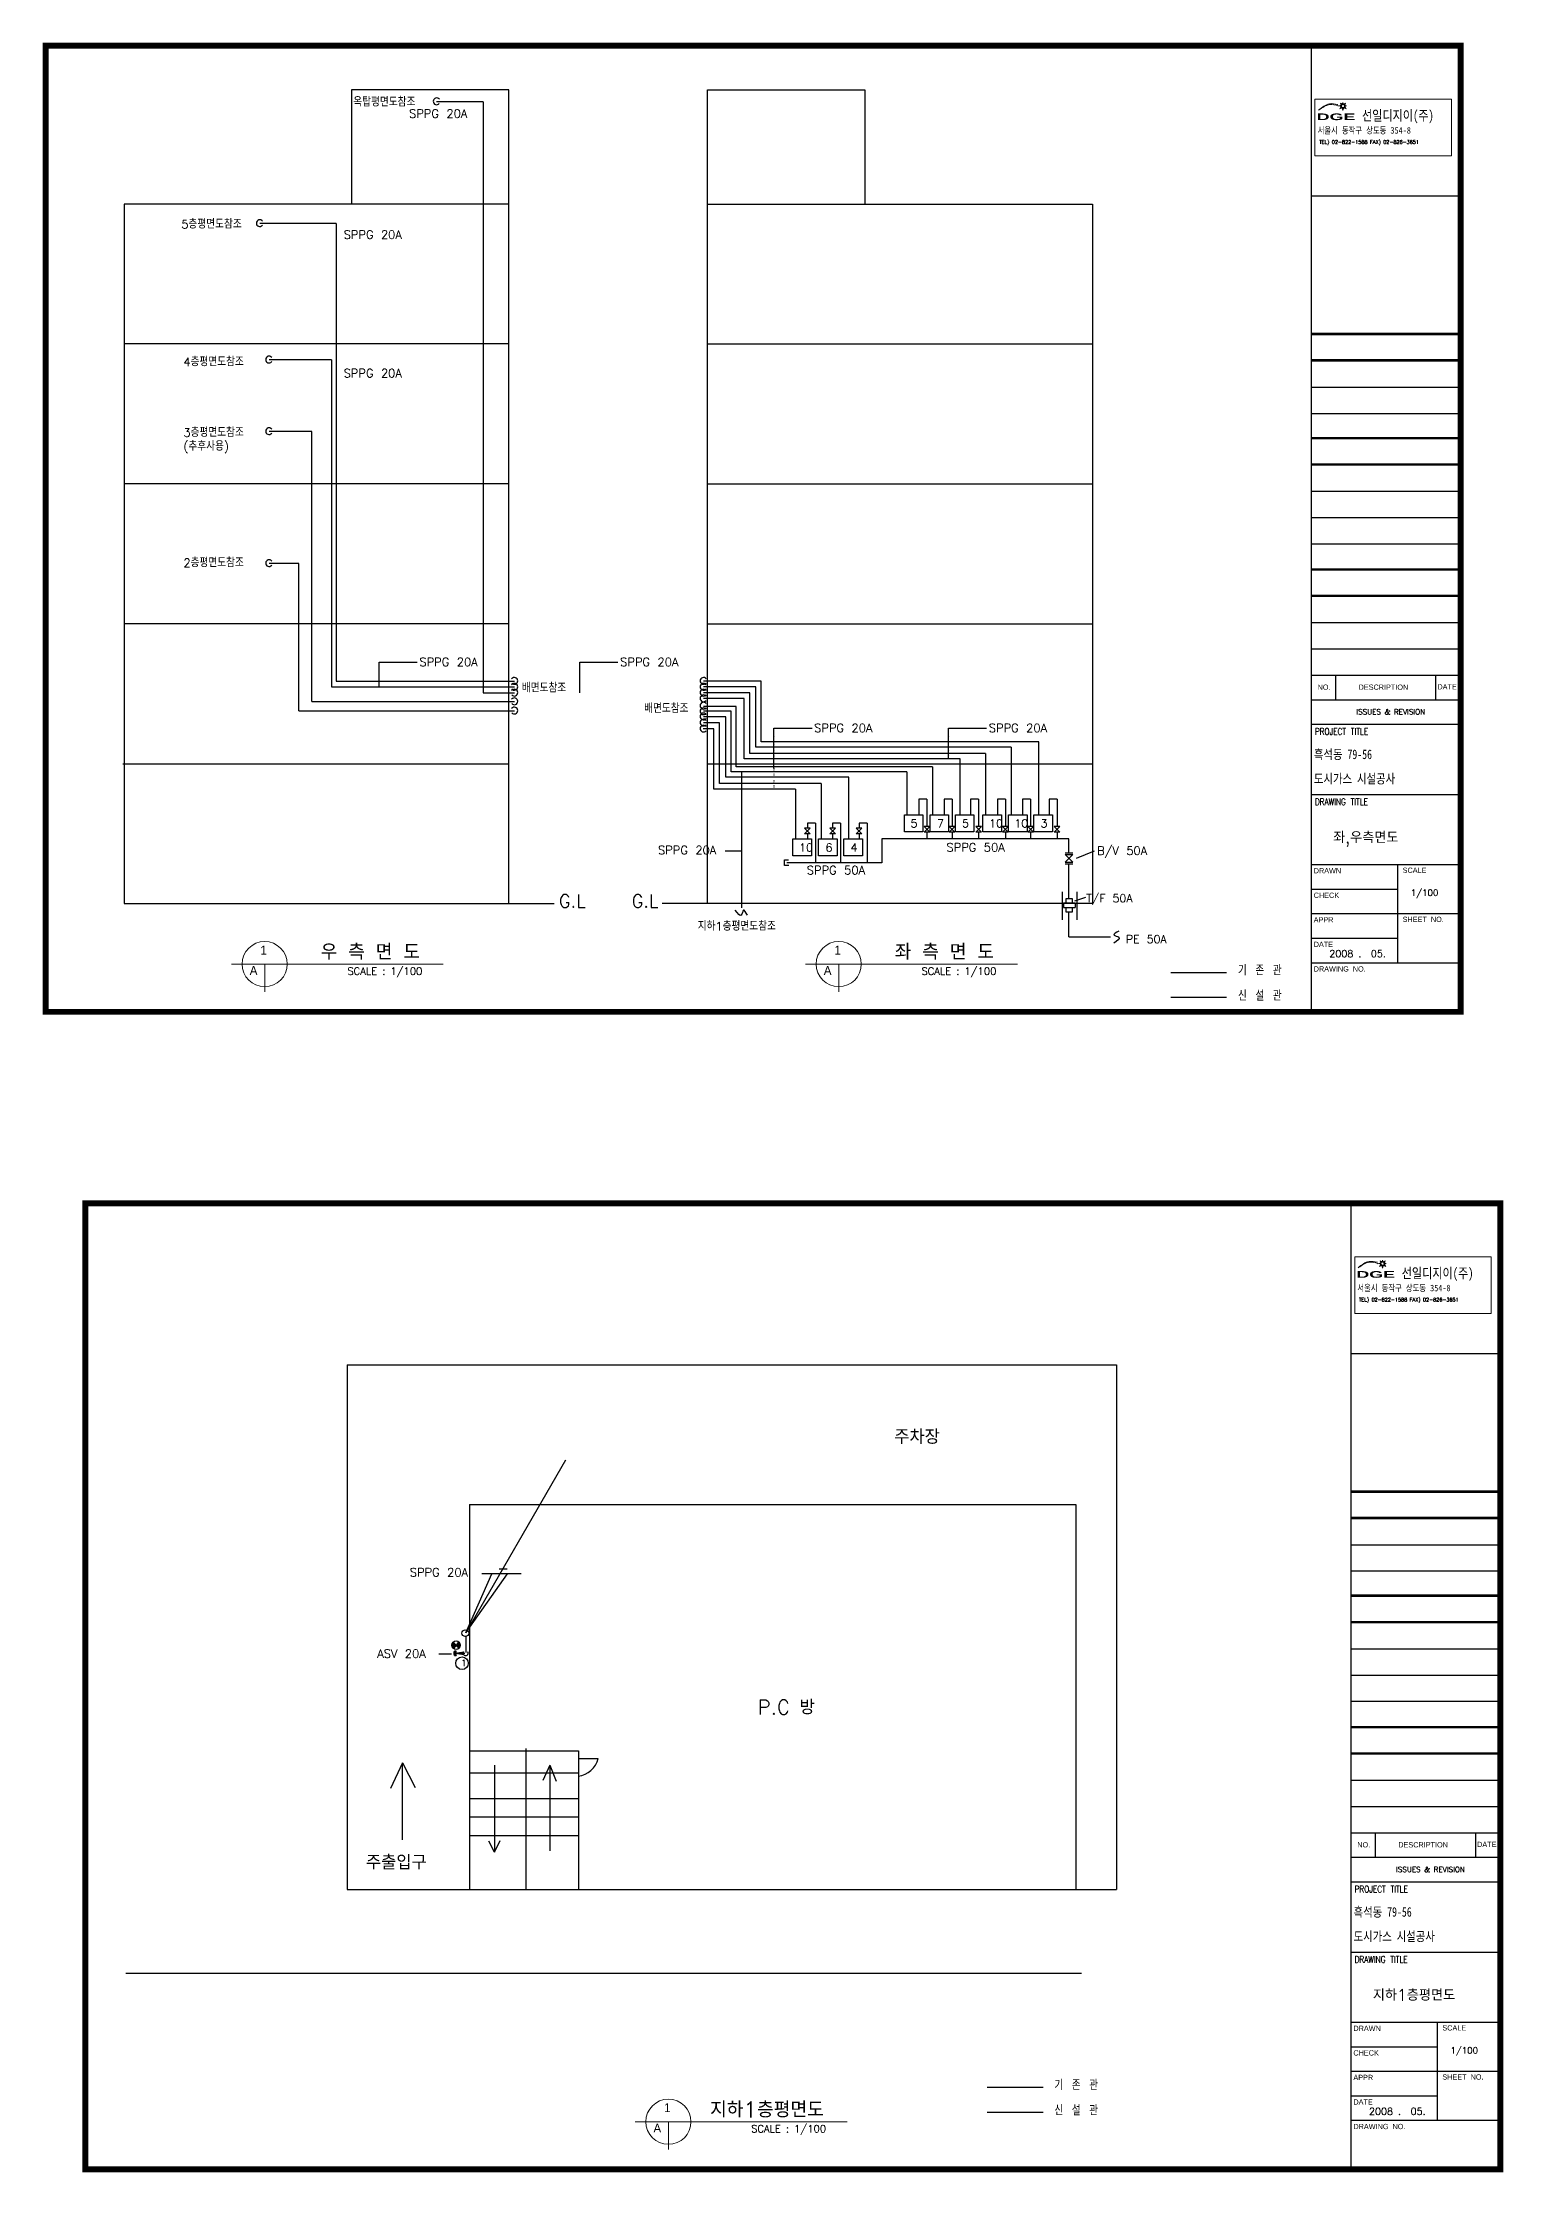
# Model space of a CAD drawing. Header units: millimetres. Extents: x 100533 to 459591, y -298132 to -52366.
# Drawn here: x 326092 to 367853, y -113256 to -52366 of the extents above; entities that cross this region are included whole.
import ezdxf
from ezdxf.enums import TextEntityAlignment as Align

# ---------------------------------------------------------------- set-up
doc = ezdxf.new("R2010")
doc.units = ezdxf.units.MM
doc.header["$LTSCALE"] = 600
for name, color, linetype in [('CEL', 7, 'Continuous'), ('GAS', 3, 'Continuous'), ('GTEXT', 2, 'Continuous'), ('SOLID', 253, 'Continuous'), ('신설관', 1, 'Continuous')]:
    doc.layers.add(name, color=color, linetype=linetype)
doc.styles.add('GHS', font='romans', dxfattribs={"bigfont": 'ghs'})
doc.styles.add('HGTXT', font='romans.shx', dxfattribs={"bigfont": 'whgtxt.shx'})
doc.styles.add('HTXTW', font='txt', dxfattribs={"bigfont": 'htxtw'})
doc.styles.add('ROMANS', font='', dxfattribs={"height": 250})
doc.styles.get("Standard").update_dxf_attribs({"font": 'txt.shx', "bigfont": 'whgtxt.shx'})
doc.styles.add('STYLE1', font='')
doc.styles.add('STYLE2', font='')
doc.styles.get('ROMANS').set_extended_font_data('Dotum')
doc.styles.get('STYLE1').set_extended_font_data('GungsuhChe')
doc.styles.get('STYLE2').set_extended_font_data('으뜸체', bold=True)
doc.dimstyles.new('ISO-25', dxfattribs={"dimtxt": 2.5, "dimasz": 100, "dimexe": 1.25, "dimexo": 0.625, "dimtad": 1, "dimtxsty": 'Standard', "dimcen": 2.5, "dimclrd": 2, "dimclre": 2, "dimadec": 0, "dimazin": 0, "dimtfac": 1, "dimtmove": 0, "dimatfit": 3, "dimfxl": 1, "dimarcsym": 0})

# ---------------------------------------------------------------- blocks, each defined once
blk = doc.blocks.new('p06')
at = {"layer": 'GTEXT'}
blk.add_spline([(0.94, 2.3), (0, 1.57), (0.94, 1.15), (0, 0)], degree=3, dxfattribs=at)
blk = doc.blocks.new('A$C727B532E')
at = {"layer": 'SOLID', "color": 50}
for p, q in [((0, 4150), (0, 2063)), ((5386, 4150), (0, 4150)), ((0, 2063), (5386, 2063)), ((1099, 6151), (1099, 4150)), ((4177, 6151), (1099, 6151)), ((1099, 2063), (1099, 0)), ((4177, 4150), (4177, 6151)), ((4177, 0), (4177, 2063)), ((5386, 4150), (5386, 2063)), ((1099, 0), (4177, 0))]:
    blk.add_line(p, q, dxfattribs=at)
blk = doc.blocks.new('p27')
at = {"layer": 'GTEXT', "xscale": 0.000576, "yscale": 0.000576, "zscale": 0.000576}
blk.add_blockref('A$C727B532E', (-0.63, 0), dxfattribs=at)

msp = doc.modelspace()

# ---------------------------------------------------------------- linework, layer by layer
for p, q in [((334926, -53717), (334926, -56982)), ((339423, -53717), (334926, -53717)), ((339423, -56982), (339423, -53717)), ((345104, -56982), (345104, -53717)), ((345104, -53717), (349601, -53717)), ((349601, -53717), (349601, -56982)), ((328423, -56982), (328423, -76982)), ((339423, -56982), (328423, -56982)), ((339423, -76982), (339423, -56982)), ((345104, -56982), (356104, -56982)), ((345104, -76982), (345104, -56982)), ((356104, -56982), (356104, -76982)), ((339423, -60982), (328423, -60982)), ((345104, -60982), (356104, -60982)), ((339423, -64982), (328423, -64982)), ((345104, -64982), (356104, -64982)), ((339423, -68982), (328423, -68982)), ((345104, -68982), (356104, -68982)), ((362354, -69699), (366655, -69699)), ((362354, -70450), (366633, -70450)), ((362354, -70450), (366633, -70450)), ((363055, -70450), (363055, -71152)), ((365917, -70450), (365917, -71152)), ((362354, -71152), (366633, -71152)), ((362354, -71854), (366633, -71854)), ((328389, -72982), (339389, -72982)), ((345104, -72982), (356104, -72982)), ((328423, -76982), (340718, -76982)), ((356104, -76982), (343809, -76982)), ((334797, -90165), (334797, -105165)), ((334797, -90165), (356797, -90165)), ((356797, -90165), (356797, -105165)), ((338297, -94165), (338297, -105165)), ((338297, -94165), (355628, -94165)), ((355628, -94165), (355628, -105165)), ((336381, -101542), (336035, -102276)), ((336381, -103744), (336381, -101542)), ((336381, -101542), (336743, -102251)), ((338297, -101205), (341408, -101205)), ((339010, -101614), (339010, -104105)), ((339915, -105165), (339915, -101138)), ((340594, -101614), (340396, -102049)), ((340594, -101614), (340594, -104065)), ((340594, -101614), (340772, -102069)), ((341405, -101421), (341979, -101421)), ((341408, -101205), (341408, -105165)), ((338297, -101834), (341408, -101834)), ((338297, -102564), (341408, -102564)), ((363488, -102794), (367790, -102794)), ((338297, -103094), (341408, -103094)), ((338297, -103624), (341408, -103624)), ((339010, -104105), (338852, -103789)), ((339010, -104105), (339169, -103769)), ((363488, -103546), (367768, -103546)), ((363488, -103546), (367768, -103546)), ((364190, -103546), (364190, -104248)), ((367052, -103546), (367052, -104248)), ((363488, -104248), (367768, -104248)), ((334797, -105165), (356797, -105165)), ((363488, -104950), (367768, -104950)), ((328474, -107559), (355791, -107559))]:
    msp.add_line(p, q)
at = {"lineweight": 9}
for p, q in [((363216, -54152), (363160, -54173)), ((363160, -54173), (363215, -54194)), ((363192, -54176), (363231, -54160)), ((363230, -54190), (363192, -54176)), ((363193, -54100), (363248, -54125)), ((363193, -54100), (363216, -54152)), ((363206, -54238), (363230, -54190)), ((363215, -54124), (363231, -54160)), ((363215, -54124), (363254, -54142)), ((363267, -54076), (363248, -54125)), ((363254, -54142), (363267, -54108)), ((363285, -54125), (363267, -54076)), ((363267, -54108), (363279, -54142)), ((363279, -54142), (363319, -54124)), ((363342, -54100), (363285, -54125)), ((363319, -54124), (363302, -54162)), ((363302, -54162), (363337, -54176)), ((363337, -54176), (363303, -54188)), ((363303, -54188), (363329, -54238)), ((363317, -54154), (363342, -54100)), ((363367, -54173), (363317, -54154)), ((363319, -54191), (363367, -54173)), ((363355, -54262), (363319, -54191)), ((363215, -54194), (363180, -54262)), ((363180, -54262), (363242, -54229)), ((363250, -54215), (363206, -54238)), ((363242, -54229), (363267, -54306)), ((363267, -54268), (363250, -54215)), ((363284, -54214), (363267, -54268)), ((363267, -54306), (363291, -54228)), ((363329, -54238), (363284, -54214)), ((363291, -54228), (363355, -54262)), ((364351, -87247), (364295, -87269)), ((364295, -87269), (364350, -87290)), ((364350, -87290), (364314, -87358)), ((364314, -87358), (364377, -87325)), ((364327, -87271), (364366, -87256)), ((364365, -87286), (364327, -87271)), ((364328, -87196), (364383, -87220)), ((364328, -87196), (364351, -87247)), ((364341, -87333), (364365, -87286)), ((364385, -87310), (364341, -87333)), ((364350, -87220), (364366, -87256)), ((364350, -87220), (364389, -87237)), ((364377, -87325), (364401, -87401)), ((364401, -87172), (364383, -87220)), ((364401, -87364), (364385, -87310)), ((364389, -87237), (364401, -87204)), ((364420, -87221), (364401, -87172)), ((364401, -87204), (364414, -87238)), ((364418, -87310), (364401, -87364)), ((364401, -87401), (364426, -87324)), ((364414, -87238), (364454, -87220)), ((364463, -87333), (364418, -87310)), ((364476, -87196), (364420, -87221)), ((364426, -87324), (364490, -87358)), ((364454, -87220), (364437, -87258)), ((364437, -87258), (364472, -87271)), ((364472, -87271), (364438, -87284)), ((364438, -87284), (364463, -87333)), ((364452, -87250), (364476, -87196)), ((364502, -87269), (364452, -87250)), ((364453, -87287), (364502, -87269)), ((364490, -87358), (364453, -87287))]:
    msp.add_line(p, q, dxfattribs=at)
for points in [[(362467, -53984), (366372, -53984), (366372, -55601), (362467, -55601)], [(363602, -87079), (367507, -87079), (367507, -88697), (363602, -88697)]]:
    msp.add_lwpolyline(points, close=True, dxfattribs=at)
msp.add_arc((341319, -101254), 680, 277.28225, 345.79383)
for points, start_tangent in [([(362569, -54295), (362878, -54117), (363112, -54136), (363122, -54139)], (0.67369, 0.739014)), ([(362572, -54293), (362893, -54140), (363125, -54176), (363135, -54180)], (0.729434, 0.684052)), ([(363704, -87391), (364013, -87213), (364247, -87232), (364257, -87234)], (0.67369, 0.739014)), ([(363706, -87389), (364028, -87235), (364259, -87272), (364270, -87276)], (0.729434, 0.684052))]:
    msp.add_spline(points, degree=3, dxfattribs=dict(at, start_tangent=start_tangent))
at = {"layer": 'CEL'}
for p, q in [((362354, -52451), (362354, -80075)), ((362354, -56748), (366633, -56748)), ((362354, -60677), (366655, -60677)), ((362354, -60711), (366655, -60711)), ((362354, -61429), (366655, -61429)), ((362354, -61462), (366655, -61462)), ((362354, -62214), (366655, -62214)), ((362354, -62966), (366655, -62966)), ((362354, -63651), (366655, -63651)), ((362354, -63684), (366655, -63684)), ((362354, -64406), (366655, -64406)), ((362354, -64436), (366655, -64436)), ((362354, -65188), (366655, -65188)), ((362354, -65940), (366655, -65940)), ((362354, -66691), (366655, -66691)), ((362354, -67413), (366655, -67413)), ((362354, -67443), (366655, -67443)), ((362354, -68165), (366655, -68165)), ((362354, -68195), (366655, -68195)), ((362354, -68947), (366655, -68947)), ((362354, -73859), (366633, -73859)), ((362354, -75864), (366633, -75864)), ((364837, -78671), (364837, -75864)), ((362354, -76566), (364837, -76566)), ((362354, -77268), (366633, -77268)), ((362354, -77970), (364837, -77970)), ((362354, -78671), (366633, -78671)), ((363488, -85547), (363488, -113171)), ((363488, -89844), (367768, -89844)), ((363488, -93773), (367790, -93773)), ((363488, -93806), (367790, -93806)), ((363488, -94525), (367790, -94525)), ((363488, -94558), (367790, -94558)), ((363488, -95310), (367790, -95310)), ((363488, -96062), (367790, -96062)), ((363488, -96747), (367790, -96747)), ((363488, -96780), (367790, -96780)), ((363488, -97502), (367790, -97502)), ((363488, -97532), (367790, -97532)), ((363488, -98284), (367790, -98284)), ((363488, -99036), (367790, -99036)), ((363488, -99787), (367790, -99787)), ((363488, -100509), (367790, -100509)), ((363488, -100539), (367790, -100539)), ((363488, -101261), (367790, -101261)), ((363488, -101291), (367790, -101291)), ((363488, -102043), (367790, -102043)), ((363488, -106955), (367768, -106955)), ((363488, -108960), (367768, -108960)), ((365972, -111767), (365972, -108960)), ((363488, -109662), (365972, -109662)), ((363488, -110364), (367768, -110364)), ((363488, -111065), (365972, -111065)), ((363488, -111767), (367768, -111767))]:
    msp.add_line(p, q, dxfattribs=at)
at = {"layer": 'CEL', "const_width": 170}
for points in [[(326178, -80075), (366633, -80075), (366633, -52451), (326178, -52451)], [(327313, -113171), (367768, -113171), (367768, -85547), (327313, -85547)]]:
    msp.add_lwpolyline(points, close=True, dxfattribs=at)
at = {"layer": 'GAS'}
for p, q in [((338687, -54055), (337357, -54055)), ((338687, -54055), (338687, -70957)), ((333789, -63484), (332565, -63484)), ((333789, -71205), (333789, -63484)), ((333422, -67256), (332565, -67256)), ((333422, -71469), (333422, -67256)), ((346639, -70624), (344983, -70624)), ((346639, -72355), (346639, -70624)), ((333789, -71205), (339579, -71205)), ((338687, -70957), (339579, -70957)), ((346148, -71114), (344983, -71114)), ((346148, -72845), (346148, -71114)), ((333422, -71469), (339579, -71469)), ((345921, -71342), (344983, -71342)), ((345781, -71482), (344983, -71482)), ((345781, -73213), (345781, -71482)), ((345921, -73073), (345921, -71342)), ((354570, -72355), (346639, -72355)), ((354570, -74442), (354570, -72355)), ((352324, -72845), (346148, -72845)), ((352324, -74442), (352324, -72845)), ((350799, -73213), (345781, -73213)), ((351537, -73073), (345921, -73073)), ((346076, -73213), (346076, -77099)), ((350799, -73213), (350799, -74442)), ((351537, -73073), (351537, -74442)), ((351143, -73991), (351143, -74442)), ((351372, -73991), (351143, -73991)), ((351372, -73991), (351372, -74774)), ((351864, -73991), (351864, -74442)), ((352092, -73991), (351864, -73991)), ((352092, -73991), (352092, -74774)), ((352621, -73991), (352621, -74442)), ((352850, -73991), (352621, -73991)), ((352850, -73991), (352850, -74774)), ((354867, -73991), (354867, -74442)), ((355095, -73991), (354867, -73991)), ((355095, -73991), (355095, -74774)), ((355434, -75126), (351121, -75126)), ((351372, -74937), (351372, -75126)), ((352092, -74937), (352092, -75126)), ((352850, -74937), (352850, -75126)), ((355095, -74937), (355095, -75126)), ((355434, -75530), (355434, -75126)), ((355434, -76845), (355434, -75840)), ((355434, -77928), (355434, -77217)), ((355434, -77928), (356625, -77928)), ((358346, -78947), (359940, -78947)), ((338191, -97936), (338191, -98393)), ((353099, -110817), (354693, -110817))]:
    msp.add_line(p, q, dxfattribs=at)
at = {"layer": 'GTEXT'}
for p, q in [((348038, -74823), (347876, -74823)), ((348038, -74823), (347876, -74986)), ((347876, -74823), (348038, -74986)), ((348758, -74823), (348596, -74823)), ((348758, -74823), (348596, -74986)), ((348596, -74823), (348758, -74986)), ((349515, -74823), (349354, -74823)), ((349515, -74823), (349354, -74986)), ((349354, -74823), (349515, -74986)), ((351453, -74774), (351291, -74774)), ((351453, -74774), (351291, -74937)), ((351291, -74774), (351453, -74937)), ((352172, -74774), (352010, -74774)), ((352172, -74774), (352010, -74937)), ((352010, -74774), (352172, -74937)), ((352929, -74774), (352767, -74774)), ((352929, -74774), (352767, -74937)), ((352767, -74774), (352929, -74937)), ((353699, -74774), (353538, -74774)), ((353699, -74774), (353538, -74937)), ((353538, -74774), (353699, -74937)), ((354418, -74774), (354256, -74774)), ((354418, -74774), (354256, -74937)), ((354256, -74774), (354418, -74937)), ((355176, -74774), (355015, -74774)), ((355176, -74774), (355015, -74937)), ((355015, -74774), (355176, -74937)), ((348038, -74986), (347876, -74986)), ((348758, -74986), (348596, -74986)), ((349515, -74986), (349354, -74986)), ((351453, -74937), (351291, -74937)), ((352172, -74937), (352010, -74937)), ((352929, -74937), (352767, -74937)), ((353699, -74937), (353538, -74937)), ((354418, -74937), (354256, -74937)), ((355176, -74937), (355015, -74937)), ((347301, -75890), (347301, -75732)), ((347301, -75732), (347420, -75732)), ((347428, -75890), (347301, -75890)), ((355324, -75530), (355545, -75530)), ((355324, -75579), (355545, -75579)), ((355324, -75579), (355545, -75801)), ((355545, -75579), (355324, -75801)), ((355324, -75801), (355545, -75801)), ((355324, -75840), (355545, -75840)), ((355236, -76644), (355236, -77445)), ((355656, -76644), (355656, -77445)), ((341040, -92889), (338188, -97829)), ((338187, -97831), (338932, -96147)), ((338187, -97831), (339387, -96147)), ((339771, -96141), (338652, -96141)), ((339387, -96147), (338932, -96147)), ((339372, -96009), (339148, -96009)), ((337792, -98167), (337843, -98117)), ((337792, -98182), (337850, -98124)), ((337792, -98195), (337857, -98131)), ((337865, -98251), (337792, -98178)), ((337859, -98259), (337792, -98193)), ((337870, -98243), (337793, -98165)), ((337794, -98207), (337863, -98138)), ((337876, -98235), (337795, -98154)), ((337853, -98267), (337795, -98209)), ((337796, -98150), (337836, -98110)), ((337797, -98218), (337870, -98145)), ((337882, -98227), (337798, -98143)), ((337801, -98228), (337877, -98152)), ((337888, -98219), (337802, -98133)), ((337847, -98275), (337802, -98230)), ((337804, -98128), (337829, -98103)), ((337805, -98238), (337884, -98159)), ((337894, -98211), (337806, -98124)), ((337810, -98247), (337891, -98166)), ((337900, -98203), (337812, -98115)), ((337816, -98255), (337898, -98173)), ((337906, -98195), (337818, -98107)), ((337822, -98263), (337905, -98180)), ((337886, -98161), (337824, -98099)), ((337825, -98098), (337994, -98272)), ((337829, -98270), (337912, -98187)), ((337837, -98276), (337873, -98240)), ((337840, -98413), (338166, -98413)), ((337988, -98086), (337843, -98281)), ((337863, -98452), (337863, -98370)), ((337870, -98475), (337870, -98351)), ((337870, -98351), (337917, -98475)), ((337870, -98475), (337917, -98351)), ((337917, -98351), (337870, -98351)), ((337870, -98475), (337917, -98475)), ((337887, -98413), (338131, -98372)), ((337887, -98413), (338131, -98454)), ((337995, -98271), (337912, -98187)), ((337914, -98185), (338001, -98098)), ((337917, -98475), (337917, -98351)), ((337918, -98194), (338007, -98106)), ((338002, -98264), (337918, -98179)), ((338009, -98256), (337924, -98171)), ((337925, -98201), (338013, -98114)), ((338015, -98248), (337930, -98164)), ((337932, -98209), (338019, -98122)), ((338020, -98239), (337936, -98156)), ((337939, -98216), (338023, -98131)), ((338024, -98230), (337942, -98148)), ((337946, -98223), (338027, -98141)), ((338028, -98220), (337948, -98140)), ((337953, -98230), (338031, -98152)), ((338031, -98209), (337954, -98132)), ((337955, -98130), (337994, -98091)), ((338033, -98197), (337960, -98124)), ((337960, -98237), (338033, -98164)), ((338034, -98184), (337966, -98116)), ((337967, -98244), (338034, -98176)), ((338034, -98170), (337972, -98108)), ((337973, -98251), (338034, -98190)), ((338031, -98153), (337978, -98100)), ((337980, -98258), (338032, -98206)), ((338023, -98132), (337984, -98092)), ((337987, -98265), (338026, -98226)), ((337994, -98272), (338003, -98263))]:
    msp.add_line(p, q, dxfattribs=at)
at = {"layer": 'GTEXT', "lineweight": 13}
for p, q in [((331495, -78711), (336352, -78711)), ((332442, -78711), (332442, -79503)), ((332607, -78711), (337547, -78711)), ((347906, -78711), (352763, -78711)), ((348852, -78711), (348852, -79503)), ((349018, -78711), (353958, -78711)), ((343037, -111807), (347894, -111807)), ((343983, -111807), (343983, -112599)), ((344149, -111807), (349089, -111807))]:
    msp.add_line(p, q, dxfattribs=at)
at = {"layer": 'GTEXT', "lineweight": 9}
for p, q in [((336352, -78711), (336459, -78711)), ((352763, -78711), (352870, -78711)), ((347894, -111807), (348001, -111807))]:
    msp.add_line(p, q, dxfattribs=at)
at = {"layer": 'GTEXT'}
for points in [[(335714, -70782), (335714, -70081), (336801, -70081)], [(341454, -70957), (341454, -70081), (342540, -70081)], [(347001, -73108), (347001, -71968), (348088, -71968)], [(351993, -72845), (351993, -71968), (353079, -71968)]]:
    msp.add_lwpolyline(points, dxfattribs=at)
for points in [[(350728, -74442), (351258, -74442), (351258, -74925), (350728, -74925)], [(351463, -74442), (351993, -74442), (351993, -74925), (351463, -74925)], [(352188, -74442), (352717, -74442), (352717, -74925), (352188, -74925)], [(352974, -74442), (353504, -74442), (353504, -74925), (352974, -74925)], [(353709, -74442), (354239, -74442), (354239, -74925), (353709, -74925)], [(354433, -74442), (354963, -74442), (354963, -74925), (354433, -74925)], [(347542, -75134), (348071, -75134), (348071, -75617), (347542, -75617)], [(348277, -75134), (348807, -75134), (348807, -75617), (348277, -75617)], [(349001, -75134), (349531, -75134), (349531, -75617), (349001, -75617)]]:
    msp.add_lwpolyline(points, close=True, dxfattribs=at)
at = {"layer": 'GTEXT', "lineweight": 13}
for centre in [(332442, -78711), (348852, -78711), (343983, -111807)]:
    msp.add_circle(centre, 645, dxfattribs=at)
at = {"layer": 'GTEXT'}
for centre, radius in [((338177, -97841), 96.2), ((337913, -98182), 121)]:
    msp.add_circle(centre, radius, dxfattribs=at)
at = {"layer": 'GTEXT', "ltscale": 0.2}
msp.add_circle((338083, -98699), 179, dxfattribs=at)
at = {"layer": 'GTEXT'}
for centre, radius, start, end in [((337359, -54045), 96.6, 37.86255, 320.48884), ((332301, -57527), 96.6, 37.86255, 320.48884), ((332567, -61426), 96.6, 37.86255, 320.48884), ((332567, -63474), 96.6, 37.86255, 320.48884), ((332567, -67246), 96.6, 37.86255, 320.48884), ((339578, -70614), 96.6, 219.51116, 142.13745), ((344985, -70614), 96.6, 37.86255, 320.48884), ((339578, -70782), 96.6, 219.51116, 142.13745), ((339578, -70950), 96.6, 219.51116, 142.13745), ((339578, -71199), 96.6, 219.51116, 142.13745), ((344985, -70782), 96.6, 37.86255, 320.48884), ((344985, -70950), 96.6, 37.86255, 320.48884), ((344985, -71114), 96.6, 37.86255, 320.48884), ((344985, -71323), 96.6, 37.86255, 320.48884), ((339578, -71462), 96.6, 219.51116, 142.13745), ((344985, -71482), 96.6, 37.86255, 320.48884), ((344985, -71632), 96.6, 37.86255, 320.48884), ((344985, -71805), 96.6, 37.86255, 320.48884), ((344985, -71978), 96.6, 37.86255, 320.48884), ((338187, -98412), 69.1, 147.31671, 32.68329)]:
    msp.add_arc(centre, radius, start, end, dxfattribs=at)
for points in [[(335731, -70471), (335714, -70571), (335697, -70471)], [(341470, -70471), (341454, -70571), (341437, -70471)], [(335731, -70675), (335714, -70775), (335697, -70675)], [(341470, -70675), (341454, -70775), (341437, -70675)], [(341470, -70870), (341454, -70970), (341437, -70870)], [(347018, -72210), (347001, -72310), (346985, -72210)], [(347018, -72414), (347001, -72514), (346985, -72414)], [(352010, -72210), (351993, -72310), (351976, -72210)], [(352010, -72414), (351993, -72514), (351976, -72414)], [(347018, -72609), (347001, -72709), (346985, -72609)], [(347018, -72754), (347001, -72854), (346985, -72754)], [(347018, -72987), (347001, -73087), (346985, -72987)], [(352010, -72609), (351993, -72709), (351976, -72609)], [(352010, -72754), (351993, -72854), (351976, -72754)], [(347018, -73116), (347001, -73216), (346985, -73116)], [(347018, -73263), (347001, -73363), (346985, -73263)], [(347018, -73446), (347001, -73546), (346985, -73446)], [(347018, -73604), (347001, -73704), (346985, -73604)]]:
    msp.add_solid(points, dxfattribs=at)
at = {"layer": '신설관'}
for p, q in [((334485, -57537), (332299, -57537)), ((334485, -57537), (334485, -70624)), ((334352, -61436), (332565, -61436)), ((334352, -61436), (334352, -70782)), ((334485, -70624), (339579, -70624)), ((334352, -70782), (339579, -70782)), ((346481, -70782), (344983, -70782)), ((346306, -70957), (344983, -70957)), ((346306, -72688), (346306, -70957)), ((346481, -72513), (346481, -70782)), ((345623, -71640), (344983, -71640)), ((345448, -71815), (344983, -71815)), ((345448, -73546), (345448, -71815)), ((345623, -73371), (345623, -71640)), ((345282, -71981), (344979, -71981)), ((345282, -73712), (345282, -71981)), ((353045, -72688), (346306, -72688)), ((353782, -72513), (346481, -72513)), ((353045, -72688), (353045, -74442)), ((353782, -72513), (353782, -74442)), ((348350, -73546), (345448, -73546)), ((349138, -73371), (345623, -73371)), ((348350, -73546), (348350, -75134)), ((349138, -75134), (349138, -73371)), ((347613, -73712), (345282, -73712)), ((347613, -73712), (347613, -75134)), ((353389, -73991), (353389, -74442)), ((353618, -73991), (353389, -73991)), ((353618, -73991), (353618, -74774)), ((354110, -73991), (354110, -74442)), ((354338, -73991), (354110, -73991)), ((354338, -73991), (354338, -74774)), ((347957, -74682), (347957, -74823)), ((348186, -74682), (347957, -74682)), ((348186, -74682), (348186, -75818)), ((348677, -74682), (348677, -74823)), ((348906, -74682), (348677, -74682)), ((348906, -74682), (348906, -75818)), ((349435, -74682), (349435, -74823)), ((349663, -74682), (349435, -74682)), ((349663, -74682), (349663, -75818)), ((347957, -74986), (347957, -75134)), ((348677, -74986), (348677, -75134)), ((349435, -74986), (349435, -75134)), ((351121, -75126), (350082, -75126)), ((350082, -75126), (350082, -75818)), ((353618, -74937), (353618, -75126)), ((354338, -74937), (354338, -75126)), ((350082, -75818), (347372, -75818)), ((358346, -79660), (359940, -79660)), ((353099, -111530), (354693, -111530))]:
    msp.add_line(p, q, dxfattribs=at)

# ---------------------------------------------------------------- block references
at = {"layer": 'GAS', "xscale": 150.0750000000116, "yscale": 150.0750000000116, "zscale": 150.075, "rotation": 270}
msp.add_blockref('p06', (345895, -77170), dxfattribs=at)
at = {"layer": 'GAS'}
for name, p, xscale, yscale, zscale in [('p27', (355348, -77217), 105, 105, 105), ('p06', (356721, -78115), 150.0750000000116, 150.0749999999971, 150.075)]:
    msp.add_blockref(name, p, dxfattribs=dict(at, xscale=xscale, yscale=yscale, zscale=zscale))

# ---------------------------------------------------------------- texts
at = {"lineweight": 9, "style": 'STYLE2', "width": 2}
for p in [(362516, -54582), (363651, -87678)]:
    msp.add_text('DGE', height=190.4, dxfattribs=at).set_placement(p)
at = {"style": 'STYLE1', "width": 0.8}
for s, height, p in [('서울시 동작구 상도동 354-8', 186.67, (362543, -54968)), ('선일디지이(주)', 290.7, (363811, -54596)), ('흑석동 79-56', 271.8, (362436, -72849)), ('도시가스 시설공사', 271.8, (362436, -73547)), ('선일디지이(주)', 290.7, (364946, -87692)), ('서울시 동작구 상도동 354-8', 186.67, (363678, -88064)), ('흑석동 79-56', 271.8, (363571, -105945)), ('도시가스 시설공사', 271.8, (363571, -106643))]:
    msp.add_text(s, height=height, dxfattribs=at).set_placement(p)
for s, height, style, p in [('TEL) 02-822-1588 FAX) 02-826-3651', 102.67, 'HGTXT', (362588, -55260)), ('NO.', 150.4, 'ROMANS', (362541, -70869)), ('DESCRIPTION', 150.38, 'ROMANS', (363714, -70869)), ('DATE', 150.4, 'ROMANS', (365967, -70859)), ('ISSUES & REVISION', 150.38, 'GHS', (363650, -71574)), ('TEL) 02-822-1588 FAX) 02-826-3651', 102.67, 'HGTXT', (363723, -88355)), ('NO.', 150.4, 'ROMANS', (363676, -103965)), ('DESCRIPTION', 150.38, 'ROMANS', (364849, -103965)), ('DATE', 150.4, 'ROMANS', (367102, -103954)), ('ISSUES & REVISION', 150.38, 'GHS', (364785, -104670))]:
    msp.add_text(s, height=height, dxfattribs=dict(style=style)).set_placement(p)
at = {"width": 0.8}
for s, p in [('PROJECT TITLE', (362464, -72156)), ('DRAWING TITLE', (362464, -74165)), ('PROJECT TITLE', (363599, -105252)), ('DRAWING TITLE', (363599, -107261))]:
    msp.add_text(s, height=191.15, dxfattribs=at).set_placement(p)
at = {"lineweight": 13, "style": 'HGTXT'}
for s, height, p in [('좌,우측면도', 326.7, (362986, -75251)), ('주출입구', 410.9, (335337, -104596)), ('지하1층평면도', 326.7, (364121, -108347))]:
    msp.add_text(s, height=height, dxfattribs=at).set_placement(p)
at = {"layer": 'CEL'}
for s, height, style, p in [('DRAWN', 150.4, 'ROMANS', (362430, -76116)), ('SCALE', 150.4, 'ROMANS', (364973, -76103)), ('CHECK', 150.4, 'ROMANS', (362430, -76818)), ('1/100', 180.5, 'GHS', (365205, -76762)), ('APPR', 150.4, 'ROMANS', (362430, -77520)), ('SHEET  NO.', 150.4, 'ROMANS', (364973, -77507)), ('DATE', 150.4, 'ROMANS', (362430, -78222)), ('DRAWING  NO.', 150.38, 'ROMANS', (362430, -78924)), ('DRAWN', 150.4, 'ROMANS', (363565, -109212)), ('SCALE', 150.4, 'ROMANS', (366108, -109199)), ('CHECK', 150.4, 'ROMANS', (363565, -109914)), ('1/100', 180.5, 'GHS', (366339, -109858)), ('APPR', 150.4, 'ROMANS', (363565, -110616)), ('SHEET  NO.', 150.4, 'ROMANS', (366108, -110603)), ('DATE', 150.4, 'ROMANS', (363565, -111318)), ('DRAWING  NO.', 150.38, 'ROMANS', (363565, -112019))]:
    msp.add_text(s, height=height, dxfattribs=dict(at, style=style)).set_placement(p)
at = {"layer": 'CEL', "style": 'GHS'}
for p in [(363754, -78416), (364889, -111512)]:
    msp.add_text('2008 .  05. ', height=200.51, dxfattribs=at).set_placement(p, align=Align.MIDDLE_CENTER)
at = {"layer": 'GTEXT', "ltscale": 0.2, "style": 'HTXTW'}
for s, height, p in [('옥탑평면도참조', 240, (334973, -54189)), ('SPPG 20A ', 240, (336569, -54514)), ('5층평면도참조', 240, (330056, -57679)), ('SPPG 20A ', 240, (334698, -57976)), ('4층평면도참조', 240, (330117, -61615)), ('SPPG 20A ', 240, (334698, -61937)), ('3층평면도참조', 240, (330117, -63634)), ('(추후사용)', 240, (330117, -64028)), ('2층평면도참조', 240, (330117, -67359)), ('SPPG 20A ', 240, (336864, -70193)), ('SPPG 20A ', 240, (342604, -70193)), ('배면도참조', 240, (339792, -70940)), ('배면도참조', 240, (343288, -71527)), ('SPPG 20A ', 240, (348151, -72080)), ('SPPG 20A ', 240, (353143, -72080)), ('5', 229, (350906, -74802)), ('7', 229, (351663, -74802)), ('5 ', 228.7, (352377, -74802)), ('10', 228.7, (353152, -74802)), ('10', 228.7, (353875, -74802)), ('3', 229, (354622, -74802)), ('SPPG 20A ', 240, (343686, -75572)), ('10', 228.7, (347720, -75493)), ('6', 229, (348476, -75493)), ('4', 229, (349190, -75493)), ('SPPG 50A ', 240, (351933, -75494)), ('B/V 50A', 240, (356233, -75589)), ('SPPG 50A ', 240, (347940, -76145)), ('T/F 50A', 228.7, (355929, -76943)), ('G.L', 371.4, (340852, -77094)), ('G.L', 371.4, (342933, -77094)), ('지하1층평면도참조', 240, (344820, -77751)), ('PE 50A', 228.7, (357062, -78112)), ('기 존 관', 274.3, (360266, -79030)), ('신 설 관', 274.3, (360266, -79755)), ('SPPG 20A  ', 240, (336590, -96220)), ('ASV 20A', 240, (335659, -98544)), ('1', 184, (338054, -98782)), ('기 존 관', 274.3, (355018, -110900)), ('신 설 관', 274.3, (355018, -111625))]:
    msp.add_text(s, height=height, dxfattribs=at).set_placement(p)
at = {"layer": 'GTEXT', "lineweight": 5, "style": 'ROMANS'}
for s, p in [('1', (332317, -78438)), ('1', (348728, -78438)), ('A', (332014, -79019)), ('A', (348425, -79019)), ('1', (343859, -111533)), ('A', (343556, -112115))]:
    msp.add_text(s, height=252, dxfattribs=at).set_placement(p)
at = {"layer": 'GTEXT', "lineweight": 13, "style": 'HGTXT'}
for s, height, p in [('우 측 면 도', 451.6, (334041, -78590)), ('좌 측 면 도', 451.6, (350452, -78590)), ('SCALE : 1/100', 209.02, (334806, -79015)), ('SCALE : 1/100', 209.02, (351217, -79015)), ('주차장', 410.9, (350439, -92430)), ('P.C 방', 410.9, (346538, -100161)), (' 지하1층평면도', 451.6, (344864, -111686)), ('SCALE : 1/100', 209.02, (346348, -112111))]:
    msp.add_text(s, height=height, dxfattribs=at).set_placement(p)

# ---------------------------------------------------------------- leaders
at = {"layer": 'GAS'}
msp.add_leader([(337779, -98436), (337420, -98436)], dimstyle='ISO-25', override={"dimgap": 0.625, "dimtad": 0}, dxfattribs=at)
at = {"layer": '신설관'}
for points in [[(346055, -75482), (345606, -75482)], [(355648, -75681), (356166, -75470)], [(355603, -76903), (355913, -76800)]]:
    msp.add_leader(points, dimstyle='ISO-25', override={"dimgap": 0.625, "dimtad": 0}, dxfattribs=at)

doc.saveas('drawing.dxf')
